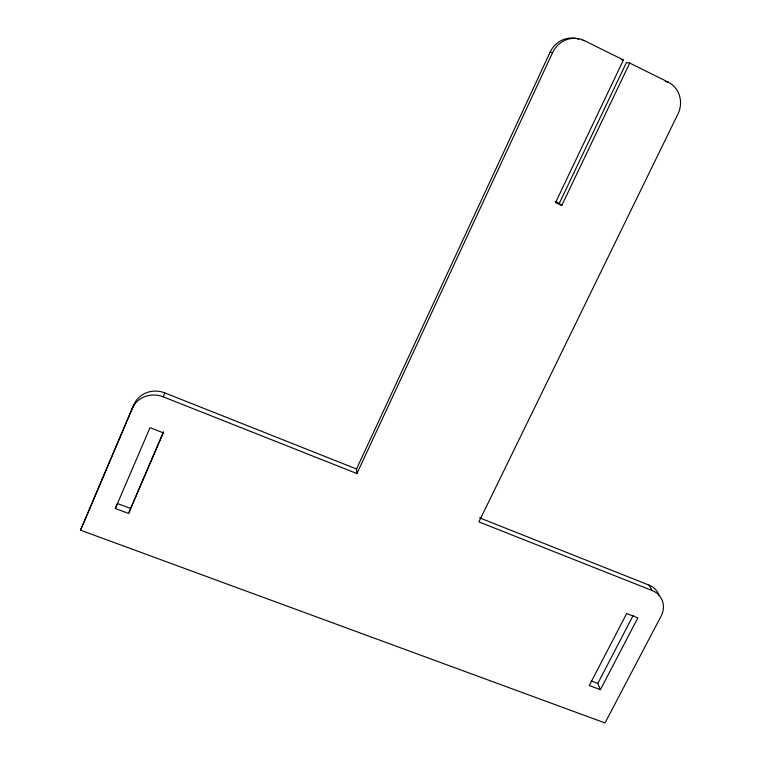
<?xml version="1.0" encoding="UTF-8"?>
<svg xmlns="http://www.w3.org/2000/svg" width="761" height="761" viewBox="0 0 761 761"><rect width="100%" height="100%" fill="white"/><g stroke="black" fill="none" stroke-linecap="round" stroke-linejoin="round"><path stroke-width="1.14" d="M130.435 508.405L117.365 503.506L115.339 508.5L128.552 513.428L163.463 431.82M163.234 396.823L164.804 392.885L356.519 468.985L356.919 473.551L163.234 396.823A23.962 22.259 9.6 0 0 132.081 408.667L80.476 530.16L605.005 722.95L661.138 616.049A21.356 19.12 -27.7 0 0 652.12 590.507L648.981 585.095L479.535 517.822M82.844 524.957L133.965 404.605A23.715 22.05 9.8 0 1 164.804 392.885M115.339 508.5L150.003 427.672L163.301 432.857L128.552 513.428M80.476 530.16L82.369 525.994M132.081 408.667L133.965 404.605M356.519 468.985L550.098 52.186A24.438 23.353 -75.6 0 1 578.74 39.172M356.919 473.551L552.591 52.614A24.704 23.591 -75.3 0 1 584.4 40.647L623.43 59.967L555.549 202.597L561.77 205.47L629.708 63.068L668.082 82.055A24.276 22.897 -66.2 0 1 677.946 114.007L478.907 521.884L652.12 590.507M561.77 205.47L559.259 203.491L626.436 62.535L629.708 63.068M600.41 689.685L589.28 685.528L626.674 613.518L637.851 617.875L600.41 689.685L597.794 683.435L633.219 615.373M582.517 40.447L584.4 40.647M621.29 59.624L623.43 59.967M550.098 52.186L552.591 52.614M665.342 81.513L668.082 82.055M591.173 680.962L597.794 683.435M555.149 201.598L559.259 203.491M648.981 585.095A21.156 18.968 -27.7 0 1 659.235 595.559"/></g></svg>
